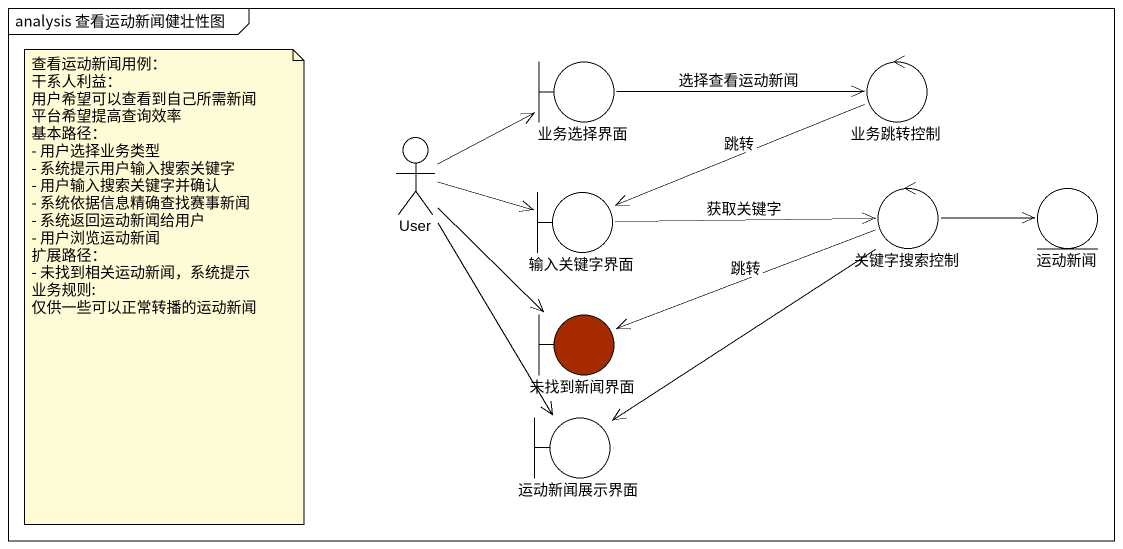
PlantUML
@startuml
mainframe analysis 查看运动新闻健壮性图
boundary 业务选择界面
control 业务跳转控制
actor User
boundary 输入关键字界面
control 关键字搜索控制
entity 运动新闻
boundary 未找到新闻界面 #A52A00
boundary 运动新闻展示界面
业务选择界面 -right-> 业务跳转控制 : 选择查看运动新闻
业务跳转控制 -left-> 输入关键字界面 : 跳转
User -right-> 业务选择界面
User -right-> 输入关键字界面
User --> 未找到新闻界面
User --> 运动新闻展示界面
输入关键字界面 -right-> 关键字搜索控制 : 获取关键字
关键字搜索控制 -right-> 运动新闻
关键字搜索控制 -left-> 未找到新闻界面 : 跳转
关键字搜索控制 --> 运动新闻展示界面
note as N1
  查看运动新闻用例：
  干系人利益：
  用户希望可以查看到自己所需新闻
  平台希望提高查询效率
  基本路径：
  - 用户选择业务类型
  - 系统提示用户输入搜索关键字
  - 用户输入搜索关键字并确认
  - 系统依据信息精确查找赛事新闻
  - 系统返回运动新闻给用户
  - 用户浏览运动新闻
  扩展路径：
  - 未找到相关运动新闻，系统提示
  业务规则:
  仅供一些可以正常转播的运动新闻
end note
@enduml
